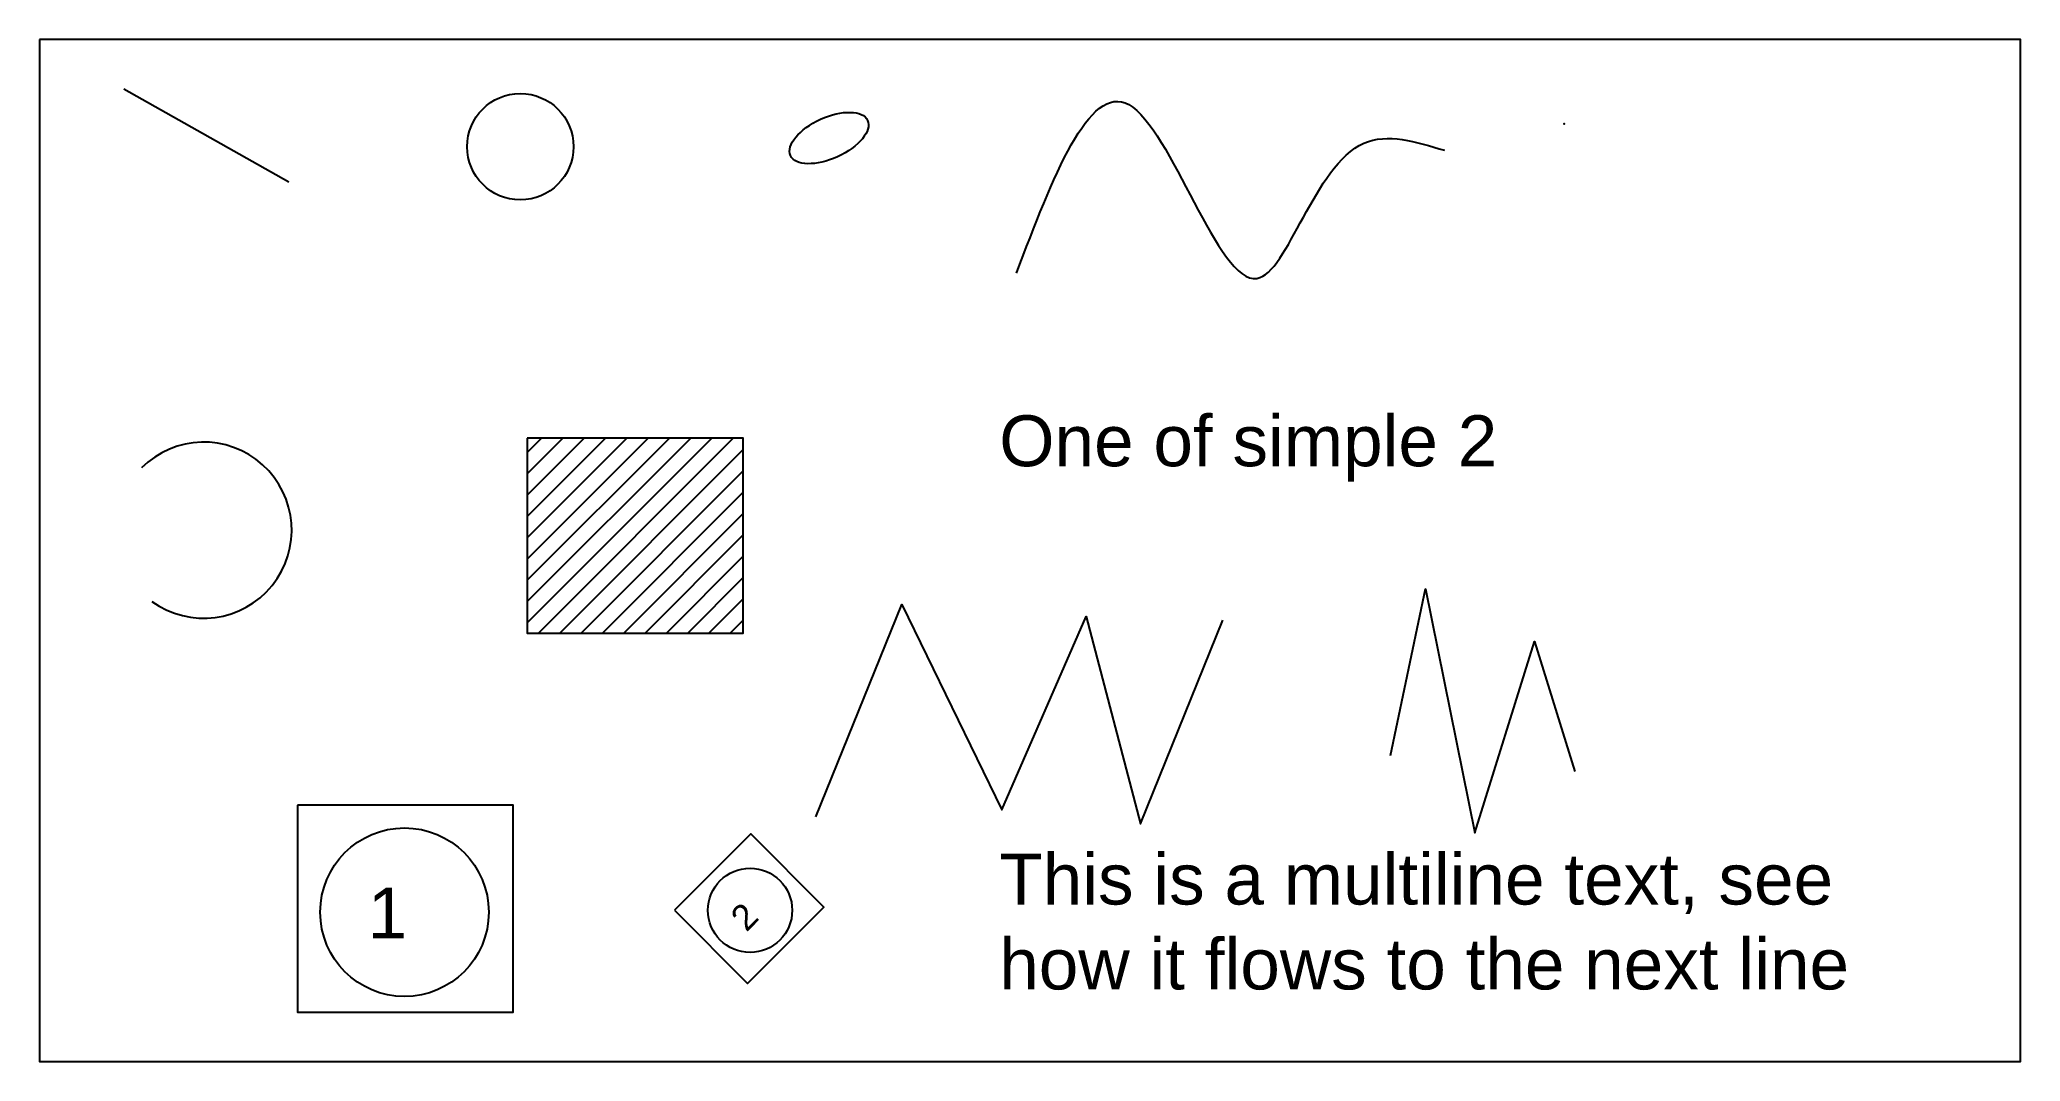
# Model space of a CAD drawing. Header units: inches. Extents: x -0.2 to 16.2, y -0.1 to 8.3.
import ezdxf

# ---------------------------------------------------------------- set-up
doc = ezdxf.new("R2010")
doc.units = ezdxf.units.IN
doc.header["$MEASUREMENT"] = 0
doc.styles.get("Standard").update_dxf_attribs({"font": 'arial.ttf'})

# ---------------------------------------------------------------- blocks, each defined once
blk = doc.blocks.new('Block1')
blk.add_lwpolyline([(1.938, 1.981), (1.938, 0.264), (3.729, 0.264), (3.729, 1.981)], close=True)
blk.add_circle((2.826, 1.093), 0.699)
blk.add_attdef('ID', (2.521, 0.875), '', height=0.422)

msp = doc.modelspace()

# ---------------------------------------------------------------- hatches: boundary and pattern name
h = msp.add_hatch()
h.set_pattern_fill('ANSI31', color=256, style=0)
h.paths.add_polyline_path([(3.845, 5.024), (3.845, 3.408), (5.636, 3.408), (5.636, 5.024)])

# ---------------------------------------------------------------- linework, layer by layer
msp.add_line((0.497, 7.921), (1.866, 7.15))
for points in [[(-0.202, 8.329), (-0.202, -0.144), (16.234, -0.144), (16.234, 8.329)], [(3.845, 5.024), (3.845, 3.408), (5.636, 3.408), (5.636, 5.024)]]:
    msp.add_lwpolyline(points, close=True)
msp.add_lwpolyline([(6.24, 1.884), (6.953, 3.645), (7.783, 1.942), (8.482, 3.544), (8.933, 1.826), (9.617, 3.514)])
msp.add_polyline3d([(11.008, 2.392, 0), (11.299, 3.775, 0), (11.707, 1.751, 0), (12.202, 3.338, 0), (12.536, 2.261, 0)])
msp.add_circle((3.787, 7.441), 0.441)
msp.add_arc((1.16, 4.261), 0.73, 233.9632, 135.0647)
msp.add_ellipse((6.349, 7.513), major_axis=(0.32, 0.146), ratio=0.484344)
at = {"end_tangent": (0.324324, -0.945946)}
msp.add_spline([(7.904, 6.392), (8.836, 7.79), (9.899, 6.349), (10.787, 7.47), (11.456, 7.411)], degree=3, dxfattribs=at)
msp.add_point((12.449, 7.63))

# ---------------------------------------------------------------- block references
msp.add_blockref('Block1', (0, 0)).add_auto_attribs({'ID': '1'})
at = {"xscale": 0.5000000000000001, "yscale": 0.5, "zscale": 0.5, "rotation": 45}
msp.add_blockref('Block1', (5.081, -0.277), dxfattribs=at).add_auto_attribs({'ID': '2'})

# ---------------------------------------------------------------- texts
msp.add_text('One of simple 2', height=0.42243).set_placement((7.761, 4.791))
at = {"insert": (7.761, 1.579), "char_height": 0.42243, "width": 7.97769, "attachment_point": 1}
msp.add_mtext('{This is a multiline text, see how it flows to the next line}', dxfattribs=at)

doc.saveas('drawing.dxf')
